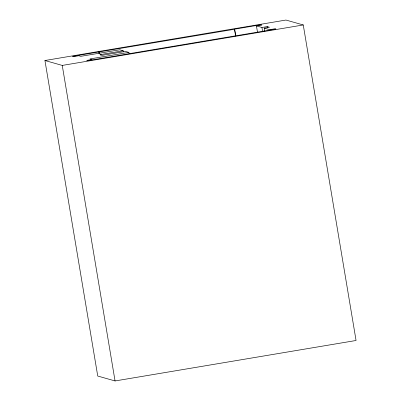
<?xml version="1.0" encoding="UTF-8"?>
<svg xmlns="http://www.w3.org/2000/svg" width="401" height="401" viewBox="0 0 401 401"><rect width="100%" height="100%" fill="white"/><g stroke="black" fill="none" stroke-linecap="round" stroke-linejoin="round"><path stroke-width="0.6" d="M44.937 60.511L285.948 20.05L303.261 24.962L356.063 340.489L115.052 380.95L97.739 376.038L44.937 60.511L62.25 65.423L303.261 24.962M235.803 36.025L234.665 29.238L72.591 56.361L73.528 56.626L78.786 55.744L80.817 56.32L119.714 49.794L123.177 50.777L123.383 51.995M235.512 35.353L234.48 29.183L260.76 24.772L261.698 25.037L256.445 25.92L257.477 32.095M101.122 55.273L100.049 54.656L123.177 50.777M256.445 25.92L261.938 27.479L267.196 26.596L269.452 27.238L264.199 28.12L264.715 31.208M129.107 53.634L128.896 52.396L90.004 58.927L92.035 59.503L86.781 60.386L87.719 60.651L275.888 29.062L274.946 28.797L269.693 29.679L264.199 28.12M128.896 52.396L125.438 51.413L102.31 55.298L100.049 54.656M267.196 26.596L267.402 27.829M261.938 27.479L262.56 31.183M99.057 52.005L99.263 53.238M98.872 51.95L99.177 53.799M62.25 65.423L115.052 380.95"/></g></svg>
